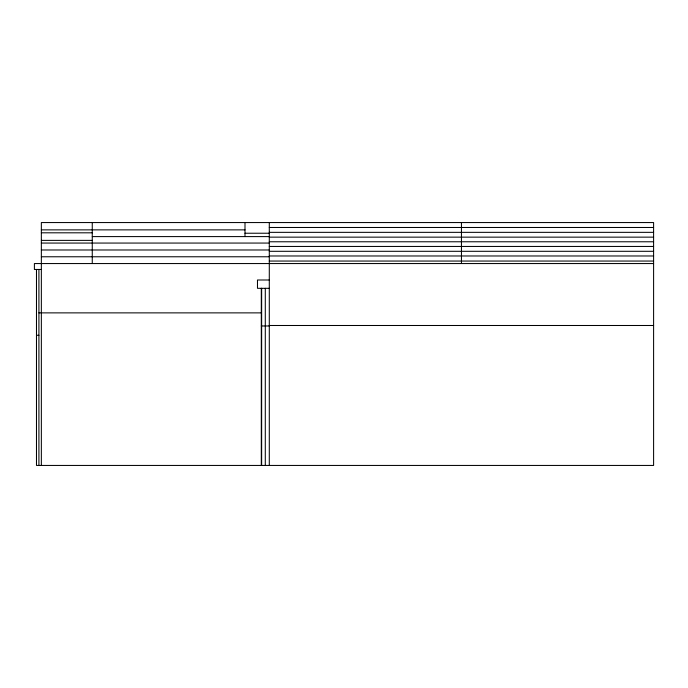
<?xml version="1.0" encoding="UTF-8"?>
<svg xmlns="http://www.w3.org/2000/svg" width="688" height="688" viewBox="0 0 688 688"><rect width="100%" height="100%" fill="white"/><g stroke="black" fill="none" stroke-linecap="round" stroke-linejoin="round"><path stroke-width="1.03" d="M269.292 227.479L653.6 227.479M41.349 229.869L244.997 229.869M269.292 232.346L653.6 232.346M41.349 232.811L92.261 232.811M244.997 233.232L269.386 233.232M92.261 236.595L269.386 236.595M269.292 237.145L653.6 237.145M41.349 240.379L92.261 240.379M269.292 241.772L653.6 241.772M41.349 243.062L268.905 243.062M269.292 246.45L653.6 246.45M41.349 249.985L268.905 249.985M269.292 251.301L653.6 251.301M269.292 255.979L653.6 255.979M41.349 256.77L268.905 256.77M269.292 261.053L653.6 261.053M268.905 263.556L34.4 263.556L34.4 269.464L41.349 269.464M269.292 263.556L653.6 263.556M269.292 279.999L257.475 279.999L257.475 288.315L269.292 288.315M38.915 312.877L261.543 312.877M269.292 325.493L653.6 325.493M261.302 325.974L269.292 325.974M36.481 335.271L38.915 335.271M461.45 222.559L461.45 263.556M269.292 222.559L269.292 465.441M265.293 288.315L265.293 465.441M261.646 288.315L261.646 465.441M261.302 288.315L261.302 465.441M244.997 222.559L244.997 236.595M92.261 222.559L92.261 263.556M41.349 465.441L41.349 222.559L653.6 222.559L653.6 465.441L36.481 465.441L36.481 269.464M38.915 269.464L38.915 465.441"/></g></svg>
